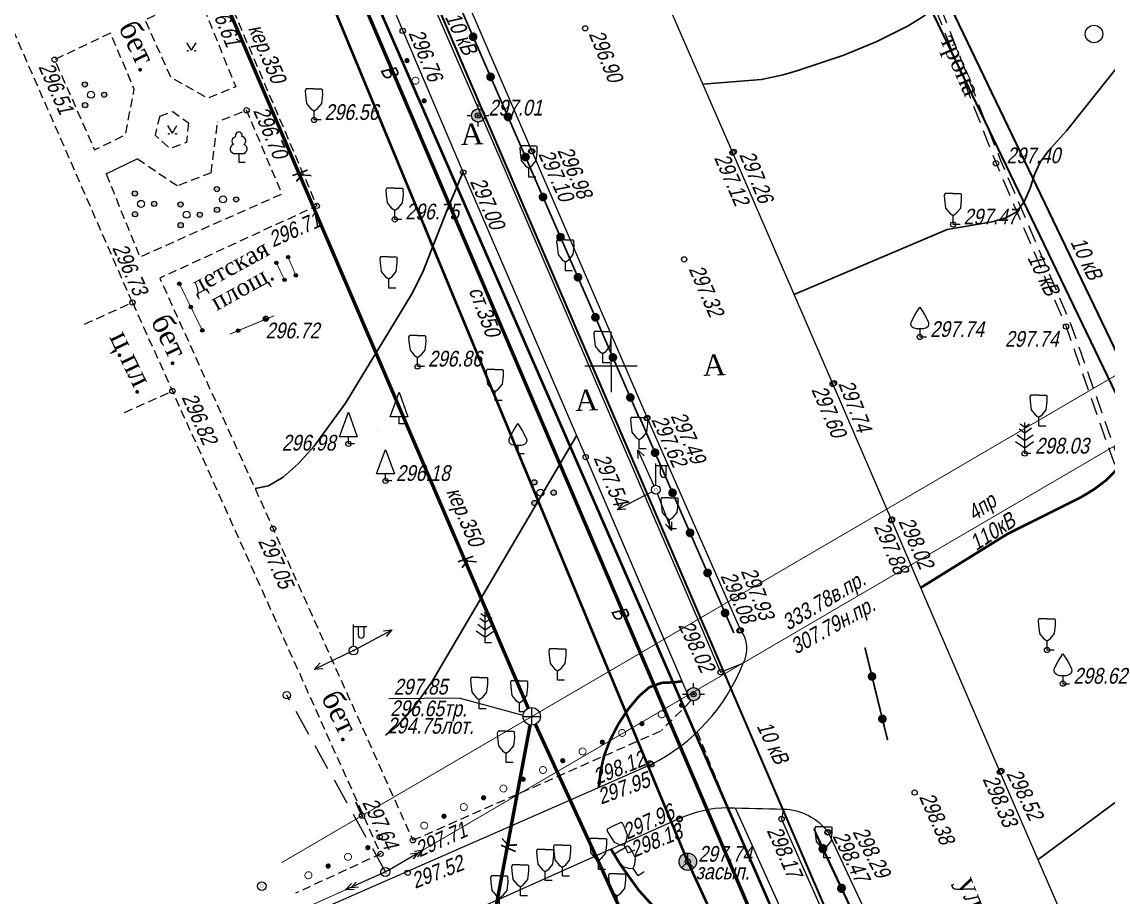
# Model space of a CAD drawing. Header units: metres. Extents: x 5191936 to 10384803, y 4968698 to 9938221.
# Drawn here: x 5192416.3 to 5192478.4, y 4968769.6 to 4968819.7 of the extents above; entities that cross this region are included whole.
import ezdxf

# ---------------------------------------------------------------- set-up
doc = ezdxf.new("R2010")
doc.units = ezdxf.units.M
doc.set_wipeout_variables(frame=1)
for name, pattern in [('COMMUN', [6, 5, -1]), ('DASHED', [0.75, 0.5, -0.25]), ('DASHEDX2', [1.5, 1, -0.5])]:
    doc.linetypes.add(name, pattern=pattern)
doc.layers.get('0').update_dxf_attribs({"lineweight": 18})
for name, color, linetype, lineweight in [('31252100', 7, 'Continuous', 18), ('51361800', 7, 'Continuous', 18), ('51472300', 7, 'Continuous', 18), ('51478610', 7, 'Continuous', 18), ('71133100', 7, 'Continuous', 18), ('71133200', 7, 'Continuous', 18), ('71133300', 7, 'Continuous', 18), ('71133600', 7, 'Continuous', 18), ('71133800', 7, 'Continuous', 18), ('71211000', 7, 'Continuous', 18), ('82211000', 7, 'Continuous', 18), ('Commun', 7, 'Continuous', 18), ('GEO_POINTS', 7, 'Continuous', 18), ('Grid', 7, 'Continuous', 18), ('Sit', 7, 'Continuous', 18), ('Text', 7, 'Continuous', 18), ('Text_com', 7, 'Continuous', 18), ('Us_znak', 7, 'Continuous', 18), ('Us_znak_fon', 7, 'Continuous', 18), ('Рамка и сетка', 7, 'Continuous', 18)]:
    doc.layers.add(name, color=color, linetype=linetype, lineweight=lineweight)
for name, color, linetype in [('71224000', 7, 'Continuous'), ('R_Поверхность1_CNT-MAJ', 7, 'Continuous'), ('R_Поверхность1_CNT-MIN', 7, 'Continuous')]:
    doc.layers.add(name, color=color, linetype=linetype)
doc.styles.add('eskd', font='ESKD1.shx', dxfattribs={"width": 1.2, "oblique": 15})
doc.styles.get("Standard").update_dxf_attribs({"font": 'arial.ttf', "width": 0.8, "oblique": 13, "height": 0.9})
doc.styles.add('style1', font='times.ttf', dxfattribs={"height": 1})
doc.linetypes.add('KABELww_500', pattern='A,0.0001,-0.4,[131,ltypeshp.shx,S=0.4,R=90,X=0.4,Y=-0.4],0.2,[131,ltypeshp.shx,S=0.2,R=90,X=0.4,Y=-0.2],3.6,[131,ltypeshp.shx,S=0.2,R=-90,X=-0.4,Y=0.2],0.2,[131,ltypeshp.shx,S=0.4,R=-90,X=-0.4,Y=0.4],-0.8,4,-0.4', length=9.6001)
doc.linetypes.add('ПОДЗ_ЛИНИИ_СВЯЗИ', pattern='A,4.8,-0.2,[133,ltypeshp.shx,S=0.2,R=0,X=-0.2,Y=0],-0.2,4.8,-2', length=12)

# ---------------------------------------------------------------- blocks, each defined once
blk = doc.blocks.new('GRID')
at = {"layer": 'Grid', "color": 104}
blk.add_line((-1.5, 0), (1.5, 0), dxfattribs=at)
for points in [[(0, 0), (0, 1.5)], [(0, 0), (0, -1.5)]]:
    blk.add_lwpolyline(points, dxfattribs=at)
blk = doc.blocks.new('71133100')
for p, q in [((-0.39, 0.96), (0.43, 0.96)), ((0, 0.96), (0, 0)), ((0, 0), (0.75, 0))]:
    blk.add_line(p, q)
for centre, radius, start, end in [((-0.26, 2.38), 0.52, 101.09, 227.21), ((0.01, 3.04), 0.39, 339.52, 198.62), ((0.33, 2.4), 0.5, 301.87, 85.62), ((-0.44, 1.5), 0.538, 107.1058, 275.2306), ((0.46, 1.48), 0.52, 267.04, 76.7)]:
    blk.add_arc(centre, radius, start, end)
at = {"style": 'eskd', "oblique": 15}
blk.add_attdef('Z', (1.7, -0.17), '', height=2, dxfattribs=at)
blk = doc.blocks.new('71211000')
at = {"linetype": 'Continuous'}
h = blk.add_hatch(color=256, dxfattribs=at)
h.paths.add_polyline_path([(-0.39, -1.19, 1), (-0.99, -1.19, 1)])
h.paths.add_polyline_path([(-0.41, 1.18, 1), (-1.01, 1.18, 1)])
h.paths.add_polyline_path([(1.2, 0, 1), (1.8, 0, 1)])
for centre, radius in [((-0.71, 1.18), 0.3), ((0, 0), 0.4), ((1.5, 0), 0.3), ((-0.69, -1.19), 0.3)]:
    blk.add_circle(centre, radius)
blk = doc.blocks.new('GAZON')
at = {"layer": 'Us_znak', "linetype": 'COMMUN', "lineweight": -2}
for points in [[(-0.233, -0.041, 1), (-0.183, -0.041, 1)], [(0.183, -0.041, 1), (0.233, -0.041, 1)]]:
    blk.add_hatch(color=0, dxfattribs=at).paths.add_polyline_path(points)
at = {"layer": 'Us_znak', "color": 0, "linetype": 'COMMUN', "lineweight": -2}
for points in [[(0, 0), (-0.26, 0.427)], [(0, 0), (0.26, 0.427)]]:
    blk.add_lwpolyline(points, dxfattribs=at)
for centre in [(-0.208, -0.041), (0.208, -0.041)]:
    blk.add_circle(centre, 0.025, dxfattribs=at)
blk = doc.blocks.new('71133200')
for p, q in [((-0.924145, 3.560442), (-1.024145, 3.360442)), ((-1.024145, 3.360442), (-0.977382, 2.864397)), ((-0.977382, 2.864397), (-0.861899, 1.88241)), ((-0.024145, 3.560442), (-0.924145, 3.560442)), ((-0.024145, 3.560442), (0.875855, 3.560442)), ((0.861899, 1.88241), (0.975974, 2.864397)), ((0.875855, 3.560442), (0.958164, 3.395824)), ((0.975974, 2.864397), (0.958164, 3.395824)), ((-0.861899, 1.88241), (-0.374616, 1.28565)), ((-0.374616, 1.28565), (0, 1.039723)), ((0, 1.039723), (0.401375, 1.321765)), ((0.401375, 1.321765), (0.861899, 1.88241)), ((0, 0), (0, 1.039723)), ((0.8, 0), (0, 0))]:
    blk.add_line(p, q)
at = {"style": 'eskd', "oblique": 14.99997778}
blk.add_attdef('Z', (1.873004, -0.239356), '', height=2, dxfattribs=at)
blk = doc.blocks.new('71133800')
blk.add_lwpolyline([(0.71, 0), (0, 0), (0, 0.8), (-1.03, 0.8), (0, 3.61), (1.01, 0.8), (-0.03, 0.8)])
at = {"style": 'eskd', "oblique": 15}
blk.add_attdef('Z', (1.57, -0.8), '', height=2, dxfattribs=at)
blk = doc.blocks.new('71133300')
for p, q in [((0, 0.91), (0, 0)), ((0, 0), (0.76, 0))]:
    blk.add_line(p, q)
blk.add_lwpolyline([(0, 0.91), (-0.38, 0.91), (-0.76, 1.03), (-0.95, 1.21), (-1.01, 1.47), (-0.99, 1.69), (-0.54, 2.57), (0, 3.42), (0.54, 2.57), (0.99, 1.69), (1.01, 1.47), (0.95, 1.21), (0.76, 1.03), (0.39, 0.91)], close=True)
at = {"style": 'eskd', "oblique": 15}
blk.add_attdef('Z', (1.77, -0.69), '', height=2, dxfattribs=at)
blk = doc.blocks.new('71133600')
for p, q in [((-0.52, 3.39), (0, 3.02)), ((0, 3.02), (0.55, 3.39)), ((-0.86, 2.16), (0, 1.51)), ((0, 1.51), (0.96, 2.16))]:
    blk.add_line(p, q)
for points in [[(-0.64, 2.84), (0, 2.37), (0, 2.37), (0.78, 2.93)], [(0.71, 0), (0, 0), (0, 3.55)], [(-1.05, 1.38), (0, 0.67), (1, 1.38)]]:
    blk.add_lwpolyline(points)
at = {"style": 'eskd', "oblique": 15}
blk.add_attdef('Z', (2.03, -0.19), '', height=2, dxfattribs=at)
blk = doc.blocks.new('51472300')
for p, q in [((0, 0.5), (0, 3)), ((0, 2.75), (1.5, 2.75)), ((0.54, 1.74), (0.54, 2.75)), ((1.2, 1.74), (1.2, 2.75))]:
    blk.add_line(p, q)
at = {"color": 7}
for radius in [0.5, 0.05]:
    blk.add_circle((0, 0), radius, dxfattribs=at)
blk.add_arc((0.87, 1.75), 0.331, 182.1567, 357.8433)
at = {"oblique": 15}
blk.add_attdef('Z', (1.02, -1.37), '', height=2, dxfattribs=at)
blk = doc.blocks.new('NAPR')
at = {"layer": 'Us_znak', "color": 0, "linetype": 'Continuous', "lineweight": -2}
for p in [(-0.191, 2.038), (0.189, 2.037)]:
    blk.add_line(p, (0, 2.5), dxfattribs=at)
blk.add_lwpolyline([(0, 0), (0, 2.5)], dxfattribs=at)
blk = doc.blocks.new('51478610')
at = {"style": 'eskd', "oblique": 15}
blk.add_attdef('Z', (1.11, -0.78), '', height=2, dxfattribs=at)
at = {"color": 7}
blk.add_wipeout([(0.5, 0.05), (0.48, 0.15), (0.44, 0.24), (0.39, 0.32), (0.32, 0.39), (0.24, 0.44), (0.15, 0.48), (0.05, 0.5), (-0.05, 0.5), (-0.15, 0.48), (-0.24, 0.44), (-0.32, 0.39), (-0.39, 0.32), (-0.44, 0.24), (-0.48, 0.15), (-0.5, 0.05), (-0.5, -0.05), (-0.48, -0.15), (-0.44, -0.24), (-0.39, -0.32), (-0.32, -0.39), (-0.24, -0.44), (-0.15, -0.48), (-0.05, -0.5), (0.05, -0.5), (0.15, -0.48), (0.24, -0.44), (0.32, -0.39), (0.39, -0.32), (0.44, -0.24), (0.48, -0.15), (0.5, -0.05)], dxfattribs=at)
at = {"color": 7, "const_width": 0.375}
blk.add_lwpolyline([(0.01, 0.01, 1), (-0.01, -0.01, 1), (0.01, 0.01)], format="xyb", close=True, dxfattribs=at)
blk.add_circle((0, 0), 0.5)
blk = doc.blocks.new('51361800a')
at = {"style": 'eskd', "oblique": 15}
for tag, p in [('Z', (1.72, 1.4)), ('Z1', (1.72, -1)), ('Z2', (1.72, -3.4))]:
    blk.add_attdef(tag, p, '', height=2, dxfattribs=at)
at = {"color": 7}
blk.add_wipeout([(-0.1, 1), (-0.29, 0.96), (-0.47, 0.89), (-0.64, 0.78), (-0.78, 0.64), (-0.89, 0.47), (-0.96, 0.29), (-1, 0.1), (-1, -0.1), (-0.96, -0.29), (-0.89, -0.47), (-0.78, -0.64), (-0.64, -0.78), (-0.47, -0.89), (-0.29, -0.96), (-0.1, -1), (0.1, -1), (0.29, -0.96), (0.47, -0.89), (0.64, -0.78), (0.78, -0.64), (0.89, -0.47), (0.96, -0.29), (1, -0.1), (1, 0.1), (0.96, 0.29), (0.89, 0.47), (0.78, 0.64), (0.64, 0.78), (0.47, 0.89), (0.29, 0.96), (0.1, 1)], dxfattribs=at)
for p, q in [((-1, 0), (1, 0)), ((0, -1), (0, 1))]:
    blk.add_line(p, q)
blk.add_circle((0, 0), 1)
blk = doc.blocks.new('POINT')
at = {"layer": 'Us_znak', "linetype": 'Continuous', "lineweight": -2}
h = blk.add_hatch(color=0, dxfattribs=at)
edge = h.paths.add_edge_path()
edge.add_arc((0, 0), 0.05, 0, 360)
at = {"layer": 'Us_znak_fon', "linetype": 'Continuous', "true_color": 0xffffff}
blk.add_hatch(color=7, dxfattribs=at).paths.add_polyline_path([(-0.422, 0.05, -0.346708), (-0.05, 0.422), (-0.05, 0.625), (0.05, 0.625), (0.05, 0.422, -0.346708), (0.422, 0.05), (0.625, 0.05), (0.625, -0.05), (0.422, -0.05, -0.346708), (0.05, -0.422), (0.05, -0.625), (-0.05, -0.625), (-0.05, -0.422, -0.346708), (-0.422, -0.05), (-0.625, -0.05), (-0.625, 0.05)])
at = {"layer": 'Us_znak', "color": 0, "linetype": 'Continuous', "lineweight": -2}
for p, q in [((0, 0.375), (0, 0.625)), ((-0.625, 0), (-0.375, 0)), ((0.375, 0), (0.625, 0)), ((0, -0.625), (0, -0.375))]:
    blk.add_line(p, q, dxfattribs=at)
for radius in [0.375, 0.05]:
    blk.add_circle((0, 0), radius, dxfattribs=at)
blk = doc.blocks.new('KOLTEL')
at = {"layer": 'Us_znak_fon', "linetype": 'DASHEDX2', "ltscale": 10, "true_color": 0xffffff}
blk.add_hatch(color=7, dxfattribs=at).paths.add_polyline_path([(-0.524, 0, 1), (0.524, 0, 1)])
at = {"layer": 'Us_znak', "color": 0, "linetype": 'Continuous', "lineweight": -2}
for q in [(-0.354, -0.354), (0, 0.5), (0.354, -0.354)]:
    blk.add_line((0, 0), q, dxfattribs=at)
blk.add_circle((0, 0), 0.5, dxfattribs=at)
blk = doc.blocks.new('A$C3FE2779C')
at = {"layer": 'Sit', "elevation": 300.07}
for points in [[(1.853, 1.08), (1.442, 1.01)], [(1.853, 1.08), (1.591, 0.756)]]:
    blk.add_lwpolyline(points, dxfattribs=at)
at = {"layer": 'Sit', "linetype": 'Continuous', "rotation": 300.2358671133026}
blk.add_blockref('NAPR', (0, 0), dxfattribs=at)
blk = doc.blocks.new('31252100a')
blk.add_circle((0, 0), 1)
blk = doc.blocks.new('*U382')
at = {"layer": '82211000', "linetype": 'Continuous', "ltscale": 0.5}
for points in [[(5192464.988, 4968782.006, 1), (5192464.869, 4968782.492, 1)], [(5192465.583, 4968779.578, 1), (5192465.464, 4968780.064, 1)]]:
    blk.add_hatch(color=256, dxfattribs=at).paths.add_polyline_path(points, flags=0)
at = {"layer": '82211000', "ltscale": 0.5}
blk.add_lwpolyline([(5192464.869, 4968782.492, 0.1, 0.1, 0), (5192464.523, 4968783.902, 0.1, 0.1, 0)], format="xyseb", dxfattribs=at)
at = {"layer": '82211000', "linetype": 'Continuous', "ltscale": 0.5}
blk.add_lwpolyline([(5192465.464, 4968780.064, 0.1, 0.1, 0), (5192464.988, 4968782.006, 0.1, 0.1, 0)], format="xyseb", dxfattribs=at)
at = {"layer": '82211000', "linetype": 'Continuous', "ltscale": 0.5, "flags": 128}
blk.add_lwpolyline([(5192465.822, 4968778.607, 0.1, 0.1, 0), (5192465.583, 4968779.578, 0, 0, 0)], format="xyseb", dxfattribs=at)
blk = doc.blocks.new('*U383')
at = {"layer": '82211000', "linetype": 'Continuous', "ltscale": 0.5}
for points in [[(5192462.22, 4968772.159, 1), (5192462.007, 4968772.611, 1)], [(5192463.284, 4968769.897, 1), (5192463.071, 4968770.349, 1)], [(5192464.348, 4968767.635, 1), (5192464.135, 4968768.087, 1)], [(5192465.413, 4968765.373, 1), (5192465.2, 4968765.825, 1)], [(5192466.477, 4968763.11, 1), (5192466.264, 4968763.563, 1)], [(5192467.541, 4968760.848, 1), (5192467.328, 4968761.301, 1)]]:
    blk.add_hatch(color=256, dxfattribs=at).paths.add_polyline_path(points, flags=0)
at = {"layer": '82211000', "ltscale": 0.5}
blk.add_lwpolyline([(5192462.007, 4968772.611, 0.1, 0.1, 0), (5192461.679, 4968773.309, 0.1, 0.1, 0)], format="xyseb", dxfattribs=at)
at = {"layer": '82211000', "linetype": 'Continuous', "ltscale": 0.5}
for points in [[(5192463.071, 4968770.349, 0.1, 0.1, 0), (5192462.22, 4968772.159, 0.1, 0.1, 0)], [(5192464.135, 4968768.087, 0.1, 0.1, 0), (5192463.284, 4968769.897, 0.1, 0.1, 0)], [(5192465.2, 4968765.825, 0.1, 0.1, 0), (5192464.348, 4968767.635, 0.1, 0.1, 0)], [(5192466.264, 4968763.563, 0.1, 0.1, 0), (5192465.413, 4968765.373, 0.1, 0.1, 0)], [(5192467.328, 4968761.301, 0.1, 0.1, 0), (5192466.477, 4968763.11, 0.1, 0.1, 0)]]:
    blk.add_lwpolyline(points, format="xyseb", dxfattribs=at)
at = {"layer": '82211000', "linetype": 'Continuous', "ltscale": 0.5, "flags": 128}
blk.add_lwpolyline([(5192467.967, 4968759.943, 0.1, 0.1, 0), (5192467.541, 4968760.848, 0, 0, 0)], format="xyseb", dxfattribs=at)
blk = doc.blocks.new('*U386')
at = {"layer": '71224000', "linetype": 'Continuous', "ltscale": 0.5}
for points in [[(5192436.221, 4968772.526, 1), (5192435.949, 4968772.399, 1)], [(5192433.954, 4968771.472, 1), (5192433.682, 4968771.346, 1)]]:
    blk.add_hatch(color=256, dxfattribs=at).paths.add_polyline_path(points, flags=0)
at = {"layer": '71224000', "ltscale": 0.5, "flags": 128}
blk.add_lwpolyline([(5192436.131, 4968772.483), (5192436.085, 4968772.462)], dxfattribs=at)
at = {"layer": '71224000', "linetype": 'Continuous', "ltscale": 0.5, "const_width": 0.05}
for points in [[(5192435.133, 4968772.02, 1), (5192434.77, 4968771.852, 1)], [(5192432.866, 4968770.967, 1), (5192432.503, 4968770.798, 1)]]:
    blk.add_lwpolyline(points, format="xyb", close=True, dxfattribs=at)
blk = doc.blocks.new('*U388')
at = {"layer": '82211000', "linetype": 'Continuous', "ltscale": 0.5}
for points in [[(5192462.026, 4968772.645, 1), (5192462.238, 4968772.192, 1)], [(5192463.086, 4968770.38, 1), (5192463.297, 4968769.927, 1)], [(5192464.145, 4968768.116, 1), (5192464.357, 4968767.663, 1)], [(5192465.204, 4968765.851, 1), (5192465.416, 4968765.398, 1)], [(5192466.263, 4968763.586, 1), (5192466.475, 4968763.134, 1)], [(5192467.322, 4968761.322, 1), (5192467.534, 4968760.869, 1)]]:
    blk.add_hatch(color=256, dxfattribs=at).paths.add_polyline_path(points, flags=0)
at = {"layer": '82211000', "linetype": 'Continuous', "ltscale": 0.5, "flags": 128}
blk.add_lwpolyline([(5192461.603, 4968773.551, 0.1, 0.1, 0), (5192462.026, 4968772.645, 0, 0, 0)], format="xyseb", dxfattribs=at)
at = {"layer": '82211000', "linetype": 'Continuous', "ltscale": 0.5}
for points in [[(5192462.238, 4968772.192, 0.1, 0.1, 0), (5192463.086, 4968770.38, 0.1, 0.1, 0)], [(5192463.297, 4968769.927, 0.1, 0.1, 0), (5192464.145, 4968768.116, 0.1, 0.1, 0)], [(5192464.357, 4968767.663, 0.1, 0.1, 0), (5192465.204, 4968765.851, 0.1, 0.1, 0)], [(5192465.416, 4968765.398, 0.1, 0.1, 0), (5192466.263, 4968763.586, 0.1, 0.1, 0)], [(5192466.475, 4968763.134, 0.1, 0.1, 0), (5192467.322, 4968761.322, 0.1, 0.1, 0)]]:
    blk.add_lwpolyline(points, format="xyseb", dxfattribs=at)
at = {"layer": '82211000', "ltscale": 0.5}
blk.add_lwpolyline([(5192467.534, 4968760.869, 0.1, 0.1, 0), (5192467.967, 4968759.943, 0.1, 0.1, 0)], format="xyseb", dxfattribs=at)
blk = doc.blocks.new('*U389')
at = {"layer": '82211000', "linetype": 'Continuous', "ltscale": 0.5}
for points in [[(5192438.212, 4968827.758, 1), (5192438.012, 4968828.216, 1)], [(5192439.211, 4968825.466, 1), (5192439.011, 4968825.924, 1)], [(5192440.211, 4968823.175, 1), (5192440.011, 4968823.633, 1)], [(5192441.21, 4968820.883, 1), (5192441.01, 4968821.341, 1)], [(5192442.21, 4968818.592, 1), (5192442.01, 4968819.05, 1)], [(5192443.209, 4968816.3, 1), (5192443.009, 4968816.758, 1)], [(5192444.209, 4968814.009, 1), (5192444.009, 4968814.467, 1)], [(5192445.208, 4968811.717, 1), (5192445.008, 4968812.175, 1)], [(5192446.207, 4968809.425, 1), (5192446.008, 4968809.884, 1)], [(5192447.207, 4968807.134, 1), (5192447.007, 4968807.592, 1)], [(5192448.206, 4968804.842, 1), (5192448.006, 4968805.301, 1)], [(5192449.206, 4968802.551, 1), (5192449.006, 4968803.009, 1)], [(5192450.205, 4968800.259, 1), (5192450.005, 4968800.718, 1)], [(5192451.205, 4968797.968, 1), (5192451.005, 4968798.426, 1)]]:
    blk.add_hatch(color=256, dxfattribs=at).paths.add_polyline_path(points, flags=0)
at = {"layer": '82211000', "ltscale": 0.5}
blk.add_lwpolyline([(5192438.012, 4968828.216, 0.1, 0.1, 0), (5192437.386, 4968829.652, 0.1, 0.1, 0)], format="xyseb", dxfattribs=at)
at = {"layer": '82211000', "linetype": 'Continuous', "ltscale": 0.5}
for points in [[(5192439.011, 4968825.924, 0.1, 0.1, 0), (5192438.212, 4968827.758, 0.1, 0.1, 0)], [(5192440.011, 4968823.633, 0.1, 0.1, 0), (5192439.211, 4968825.466, 0.1, 0.1, 0)], [(5192441.01, 4968821.341, 0.1, 0.1, 0), (5192440.211, 4968823.175, 0.1, 0.1, 0)], [(5192442.01, 4968819.05, 0.1, 0.1, 0), (5192441.21, 4968820.883, 0.1, 0.1, 0)], [(5192443.009, 4968816.758, 0.1, 0.1, 0), (5192442.21, 4968818.592, 0.1, 0.1, 0)], [(5192444.009, 4968814.467, 0.1, 0.1, 0), (5192443.209, 4968816.3, 0.1, 0.1, 0)], [(5192445.008, 4968812.175, 0.1, 0.1, 0), (5192444.209, 4968814.009, 0.1, 0.1, 0)], [(5192446.008, 4968809.884, 0.1, 0.1, 0), (5192445.208, 4968811.717, 0.1, 0.1, 0)], [(5192447.007, 4968807.592, 0.1, 0.1, 0), (5192446.207, 4968809.425, 0.1, 0.1, 0)], [(5192448.006, 4968805.301, 0.1, 0.1, 0), (5192447.207, 4968807.134, 0.1, 0.1, 0)], [(5192449.006, 4968803.009, 0.1, 0.1, 0), (5192448.206, 4968804.842, 0.1, 0.1, 0)], [(5192450.005, 4968800.718, 0.1, 0.1, 0), (5192449.206, 4968802.551, 0.1, 0.1, 0)], [(5192451.005, 4968798.426, 0.1, 0.1, 0), (5192450.205, 4968800.259, 0.1, 0.1, 0)]]:
    blk.add_lwpolyline(points, format="xyseb", dxfattribs=at)
at = {"layer": '82211000', "linetype": 'Continuous', "ltscale": 0.5, "flags": 128}
blk.add_lwpolyline([(5192451.604, 4968797.051, 0.1, 0.1, 0), (5192451.205, 4968797.968, 0, 0, 0)], format="xyseb", dxfattribs=at)
blk = doc.blocks.new('*U390')
at = {"layer": '82211000', "linetype": 'Continuous', "ltscale": 0.5}
for points in [[(5192452.618, 4968794.812, 1), (5192452.418, 4968795.27, 1)], [(5192453.619, 4968792.521, 1), (5192453.419, 4968792.979, 1)], [(5192454.621, 4968790.23, 1), (5192454.42, 4968790.689, 1)], [(5192455.622, 4968787.94, 1), (5192455.422, 4968788.398, 1)], [(5192456.623, 4968785.649, 1), (5192456.423, 4968786.107, 1)]]:
    blk.add_hatch(color=256, dxfattribs=at).paths.add_polyline_path(points, flags=0)
at = {"layer": '82211000', "ltscale": 0.5}
blk.add_lwpolyline([(5192452.418, 4968795.27, 0.1, 0.1, 0), (5192451.625, 4968797.084, 0.1, 0.1, 0)], format="xyseb", dxfattribs=at)
at = {"layer": '82211000', "linetype": 'Continuous', "ltscale": 0.5}
for points in [[(5192453.419, 4968792.979, 0.1, 0.1, 0), (5192452.618, 4968794.812, 0.1, 0.1, 0)], [(5192454.42, 4968790.689, 0.1, 0.1, 0), (5192453.619, 4968792.521, 0.1, 0.1, 0)], [(5192455.422, 4968788.398, 0.1, 0.1, 0), (5192454.621, 4968790.23, 0.1, 0.1, 0)], [(5192456.423, 4968786.107, 0.1, 0.1, 0), (5192455.622, 4968787.94, 0.1, 0.1, 0)]]:
    blk.add_lwpolyline(points, format="xyseb", dxfattribs=at)
at = {"layer": '82211000', "linetype": 'Continuous', "ltscale": 0.5, "flags": 128}
blk.add_lwpolyline([(5192457.024, 4968784.733, 0.1, 0.1, 0), (5192456.623, 4968785.649, 0, 0, 0)], format="xyseb", dxfattribs=at)
blk = doc.blocks.new('*U391')
at = {"layer": '71224000', "linetype": 'Continuous', "ltscale": 0.5}
for points in [[(5192454.167, 4968780.672, 1), (5192453.895, 4968780.545, 1)], [(5192451.902, 4968779.613, 1), (5192451.631, 4968779.486, 1)], [(5192449.638, 4968778.554, 1), (5192449.366, 4968778.427, 1)], [(5192447.373, 4968777.495, 1), (5192447.102, 4968777.368, 1)], [(5192445.109, 4968776.435, 1), (5192444.837, 4968776.308, 1)], [(5192442.844, 4968775.376, 1), (5192442.573, 4968775.249, 1)], [(5192440.58, 4968774.317, 1), (5192440.308, 4968774.19, 1)]]:
    blk.add_hatch(color=256, dxfattribs=at).paths.add_polyline_path(points, flags=0)
at = {"layer": '71224000', "ltscale": 0.5, "flags": 128}
blk.add_lwpolyline([(5192454.076, 4968780.63), (5192454.031, 4968780.609)], dxfattribs=at)
at = {"layer": '71224000', "linetype": 'Continuous', "ltscale": 0.5, "const_width": 0.05}
for points in [[(5192453.08, 4968780.164, 1), (5192452.718, 4968779.995, 1)], [(5192450.815, 4968779.105, 1), (5192450.453, 4968778.935, 1)], [(5192448.551, 4968778.045, 1), (5192448.189, 4968777.876, 1)], [(5192446.286, 4968776.986, 1), (5192445.924, 4968776.817, 1)], [(5192444.022, 4968775.927, 1), (5192443.66, 4968775.757, 1)], [(5192441.757, 4968774.868, 1), (5192441.395, 4968774.698, 1)], [(5192439.493, 4968773.808, 1), (5192439.131, 4968773.639, 1)]]:
    blk.add_lwpolyline(points, format="xyb", close=True, dxfattribs=at)
blk = doc.blocks.new('*U392')
at = {"layer": '71224000', "linetype": 'Continuous', "ltscale": 0.5}
for points in [[(5192438.267, 4968817.596, 1), (5192438.385, 4968817.32, 1)], [(5192439.246, 4968815.295, 1), (5192439.363, 4968815.019, 1)]]:
    blk.add_hatch(color=256, dxfattribs=at).paths.add_polyline_path(points, flags=0)
at = {"layer": '71224000', "ltscale": 0.5, "flags": 128}
blk.add_lwpolyline([(5192438.306, 4968817.504), (5192438.326, 4968817.458)], dxfattribs=at)
at = {"layer": '71224000', "linetype": 'Continuous', "ltscale": 0.5, "const_width": 0.05}
blk.add_lwpolyline([(5192438.737, 4968816.492, 1), (5192438.893, 4968816.123, 1)], format="xyb", close=True, dxfattribs=at)

msp = doc.modelspace()

# ---------------------------------------------------------------- hatches: boundary and pattern name
at = {"layer": 'Sit'}
h = msp.add_hatch(color=256, dxfattribs=at)
h.dxf.hatch_style = 1
edge = h.paths.add_edge_path()
edge.add_arc((5192431.523, 4968806.225), 0.0994, 0, 360)
h = msp.add_hatch(color=256, dxfattribs=at)
h.dxf.hatch_style = 1
edge = h.paths.add_edge_path()
edge.add_arc((5192430.855, 4968805.898), 0.0994, 0, 360)
h = msp.add_hatch(color=256, dxfattribs=at)
h.dxf.hatch_style = 1
edge = h.paths.add_edge_path()
edge.add_arc((5192425.305, 4968804.705), 0.0994, 0, 360)
h = msp.add_hatch(color=256, dxfattribs=at)
h.dxf.hatch_style = 1
edge = h.paths.add_edge_path()
edge.add_arc((5192431.317, 4968804.92), 0.0994, 0, 360)
h = msp.add_hatch(color=256, dxfattribs=at)
h.dxf.hatch_style = 1
edge = h.paths.add_edge_path()
edge.add_arc((5192431.967, 4968805.182), 0.0994, 0, 360)
h = msp.add_hatch(color=256, dxfattribs=at)
h.dxf.hatch_style = 1
edge = h.paths.add_edge_path()
edge.add_arc((5192425.96, 4968803.37), 0.0994, 0, 360)
h = msp.add_hatch(color=256, dxfattribs=at)
h.dxf.hatch_style = 1
edge = h.paths.add_edge_path()
edge.add_arc((5192430.257, 4968802.678), 0.0994, 0, 360)
h = msp.add_hatch(color=256, dxfattribs=at)
h.dxf.hatch_style = 1
edge = h.paths.add_edge_path()
edge.add_arc((5192426.614, 4968802.036), 0.0994, 0, 360)
h = msp.add_hatch(color=256, dxfattribs=at)
h.dxf.hatch_style = 1
edge = h.paths.add_edge_path()
edge.add_arc((5192428.665, 4968802.015), 0.0994, 0, 360)

# ---------------------------------------------------------------- linework, layer by layer
at = {"color": 192, "linetype": 'ПОДЗ_ЛИНИИ_СВЯЗИ', "lineweight": 60, "ltscale": 0.4, "const_width": 0.15, "elevation": 295.619, "flags": 128}
msp.add_lwpolyline([(5192419.742, 4968859.39), (5192467.862, 4968749.101)], dxfattribs=at)
at = {"color": 192, "linetype": 'ПОДЗ_ЛИНИИ_СВЯЗИ', "lineweight": 60, "ltscale": 0.4, "const_width": 0.15, "flags": 128}
msp.add_lwpolyline([(5192454.39, 4968771.655), (5192464.167, 4968750.423)], dxfattribs=at)
at = {"layer": 'Commun', "color": 1, "linetype": 'KABELww_500', "lineweight": 30, "elevation": 289.986, "flags": 128}
for points in [[(5192382.466, 4969011.289), (5192415.089, 4968933.441), (5192434.818, 4968889.937), (5192496.307, 4968762.206)], [(5192470.823, 4968955.324), (5192470.043, 4968959.241), (5192459.28, 4968956.949), (5192460.771, 4968950.247), (5192451.844, 4968948.527), (5192433.445, 4968895.36), (5192497.244, 4968762.638)], [(5192425.079, 4968855.453), (5192470.325, 4968750.235)]]:
    msp.add_lwpolyline(points, dxfattribs=at)
at = {"layer": 'Commun', "color": 106, "linetype": 'COMMUN', "ltscale": 0.7, "const_width": 0.2, "elevation": 295.736, "flags": 128}
msp.add_lwpolyline([(5192423.269, 4968850.237), (5192466.623, 4968748.53)], dxfattribs=at)
at = {"layer": 'Commun', "color": 32, "linetype": 'COMMUN', "const_width": 0.2, "elevation": 297.85, "flags": 128}
for points in [[(5192445.463, 4968779.967), (5192425.998, 4968825.342)], [(5192445.463, 4968779.967), (5192442.694, 4968765.209)], [(5192445.463, 4968779.967), (5192459.153, 4968750.153)]]:
    msp.add_lwpolyline(points, dxfattribs=at)
at = {"layer": 'GEO_POINTS', "color": 1}
for points, elevation in [([(5192438.083, 4968819.161), (5192438.083, 4968819.161)], 296.764), ([(5192448.521, 4968819.302), (5192448.521, 4968819.302)], 296.897), ([(5192418.162, 4968817.511), (5192418.162, 4968817.511)], 296.513), ([(5192429.151, 4968814.618), (5192429.151, 4968814.618)], 296.697), ([(5192442.391, 4968814.319), (5192442.391, 4968814.319)], 297.012), ([(5192433.014, 4968814.065), (5192433.014, 4968814.065)], 296.557), ([(5192445.431, 4968812.276), (5192445.431, 4968812.276)], 297.101), ([(5192445.488, 4968812.269), (5192445.488, 4968812.269)], 296.976), ([(5192456.948, 4968812.198), (5192456.948, 4968812.198)], 297.121), ([(5192457.019, 4968812.246), (5192457.019, 4968812.246)], 297.263), ([(5192441.545, 4968811.065), (5192441.545, 4968811.065)], 297.001), ([(5192472.024, 4968811.589), (5192472.024, 4968811.589)], 297.397), ([(5192433.163, 4968809.153), (5192433.163, 4968809.153)], 296.705), ([(5192437.632, 4968808.379), (5192437.632, 4968808.379)], 296.75), ([(5192469.57, 4968808.089), (5192469.57, 4968808.089)], 297.474), ([(5192454.187, 4968806.092), (5192454.187, 4968806.092)], 297.324), ([(5192422.618, 4968803.629), (5192422.618, 4968803.629)], 296.733), ([(5192430.246, 4968802.703), (5192430.246, 4968802.703)], 296.719), ([(5192476.027, 4968802.257), (5192476.027, 4968802.257)], 297.743), ([(5192467.663, 4968801.659), (5192467.663, 4968801.659)], 297.736), ([(5192438.929, 4968799.967), (5192438.929, 4968799.967)], 296.861), ([(5192462.682, 4968798.966), (5192462.682, 4968798.966)], 297.599), ([(5192462.755, 4968799.018), (5192462.755, 4968799.018)], 297.739), ([(5192424.905, 4968798.571), (5192424.905, 4968798.571)], 296.822), ([(5192452.049, 4968797.014), (5192452.049, 4968797.014)], 297.621), ([(5192452.077, 4968797.023), (5192452.077, 4968797.023)], 297.485), ([(5192436.568, 4968796.266), (5192436.568, 4968796.266)], 296.89), ([(5192434.975, 4968795.549), (5192434.975, 4968795.549)], 296.983), ([(5192473.664, 4968794.992), (5192473.664, 4968794.992)], 298.027), ([(5192448.548, 4968794.79), (5192448.548, 4968794.79)], 297.54), ([(5192437.099, 4968793.428), (5192437.099, 4968793.428)], 296.181), ([(5192466.036, 4968791.178), (5192466.036, 4968791.178)], 297.879), ([(5192466.073, 4968791.222), (5192466.073, 4968791.222)], 298.019), ([(5192430.667, 4968790.698), (5192430.667, 4968790.698)], 297.049), ([(5192461.588, 4968788.919), (5192461.588, 4968788.919)], 297.954), ([(5192457.354, 4968784.872), (5192457.354, 4968784.872)], 298.082), ([(5192457.425, 4968784.885), (5192457.425, 4968784.885)], 297.928), ([(5192474.942, 4968783.76), (5192474.942, 4968783.76)], 298.552), ([(5192456.257, 4968782.489), (5192456.257, 4968782.489)], 298.018), ([(5192475.854, 4968781.836), (5192475.854, 4968781.836)], 298.616), ([(5192454.713, 4968781.233), (5192454.713, 4968781.233)], 298.028), ([(5192445.463, 4968779.967), (5192445.463, 4968779.967)], 297.85), ([(5192452.224, 4968777.277), (5192452.224, 4968777.277)], 298.12), ([(5192452.303, 4968777.216), (5192452.303, 4968777.216)], 297.946), ([(5192472.325, 4968776.846), (5192472.325, 4968776.846)], 298.516), ([(5192472.247, 4968776.792), (5192472.247, 4968776.792)], 298.33), ([(5192467.369, 4968775.612), (5192467.369, 4968775.612)], 298.377), ([(5192435.751, 4968774.287), (5192435.751, 4968774.287)], 312.927), ([(5192453.917, 4968774.078), (5192453.917, 4968774.078)], 298.128), ([(5192453.922, 4968774.121), (5192453.922, 4968774.121)], 297.96), ([(5192459.757, 4968774.095), (5192459.757, 4968774.095)], 298.174), ([(5192462.379, 4968773.332), (5192462.379, 4968773.332)], 298.47), ([(5192462.426, 4968773.35), (5192462.426, 4968773.35)], 298.291), ([(5192436.767, 4968773.074), (5192436.767, 4968773.074)], 308.889), ([(5192438.663, 4968772.88), (5192438.663, 4968772.88)], 297.712), ([(5192436.814, 4968772.105), (5192436.814, 4968772.105)], 297.645), ([(5192454.39, 4968771.655), (5192454.39, 4968771.655)], 297.742), ([(5192438.369, 4968771.025), (5192438.369, 4968771.025)], 297.523)]:
    msp.add_lwpolyline(points, dxfattribs=dict(at, elevation=elevation))
for centre in [(5192438.083, 4968819.161, 296.764), (5192448.521, 4968819.302, 296.897), (5192418.162, 4968817.511, 296.513), (5192429.151, 4968814.618, 296.697), (5192433.014, 4968814.065, 296.557), (5192442.391, 4968814.319, 297.012), (5192445.431, 4968812.276, 297.101), (5192445.488, 4968812.269, 296.976), (5192456.948, 4968812.198, 297.121), (5192457.019, 4968812.246, 297.263), (5192472.024, 4968811.589, 297.397), (5192441.545, 4968811.065, 297.001), (5192433.163, 4968809.153, 296.705), (5192437.632, 4968808.379, 296.75), (5192469.57, 4968808.089, 297.474), (5192454.187, 4968806.092, 297.324), (5192422.618, 4968803.629, 296.733), (5192430.246, 4968802.703, 296.719), (5192476.027, 4968802.257, 297.743), (5192467.663, 4968801.659, 297.736), (5192438.929, 4968799.967, 296.861), (5192424.905, 4968798.571, 296.822), (5192462.682, 4968798.966, 297.599), (5192462.755, 4968799.018, 297.739), (5192452.049, 4968797.014, 297.621), (5192452.077, 4968797.023, 297.485), (5192434.975, 4968795.549, 296.983), (5192448.548, 4968794.79, 297.54), (5192473.664, 4968794.992, 298.027), (5192437.099, 4968793.428, 296.181), (5192466.036, 4968791.178, 297.879), (5192466.073, 4968791.222, 298.019), (5192430.667, 4968790.698, 297.049), (5192457.354, 4968784.872, 298.082), (5192457.425, 4968784.885, 297.928), (5192474.942, 4968783.76, 298.552), (5192456.257, 4968782.489, 298.018), (5192475.854, 4968781.836, 298.616), (5192454.713, 4968781.233, 298.028), (5192445.463, 4968779.967, 297.85), (5192452.224, 4968777.277, 298.12), (5192452.303, 4968777.216, 297.946), (5192472.247, 4968776.792, 298.33), (5192472.325, 4968776.846, 298.516), (5192467.369, 4968775.612, 298.377), (5192435.751, 4968774.287, 312.927), (5192453.917, 4968774.078, 298.128), (5192453.922, 4968774.121, 297.96), (5192459.757, 4968774.095, 298.174), (5192436.767, 4968773.074, 308.889), (5192462.379, 4968773.332, 298.47), (5192462.426, 4968773.35, 298.291), (5192438.663, 4968772.88, 297.712), (5192436.814, 4968772.105, 297.645), (5192454.39, 4968771.655, 297.742), (5192438.369, 4968771.025, 297.523)]:
    msp.add_circle(centre, 0.15, dxfattribs=at)
at = {"layer": 'R_Поверхность1_CNT-MAJ', "color": 32, "const_width": 0.15, "elevation": 298}
for points in [[(5192478.911, 4968794.048), (5192478.324, 4968793.464), (5192477.635, 4968792.948), (5192476.868, 4968792.484), (5192472.679, 4968790.396), (5192467.704, 4968787.315)], [(5192454.063, 4968781.972), (5192453.622, 4968781.915), (5192452.893, 4968781.882), (5192452.197, 4968781.636), (5192451.596, 4968781.119), (5192450.988, 4968780.39), (5192450.42, 4968779.527), (5192449.942, 4968778.607), (5192449.599, 4968777.708), (5192449.395, 4968776.797), (5192449.306, 4968775.903)], [(5192450, 4968772.367), (5192450.538, 4968771.486), (5192451.586, 4968770.019), (5192456.101, 4968765.062), (5192456.942, 4968764.508), (5192457.502, 4968763.954), (5192458.849, 4968759.197)]]:
    msp.add_lwpolyline(points, dxfattribs=at)
at = {"layer": 'R_Поверхность1_CNT-MIN', "color": 32}
for points, elevation in [([(5192504.894, 4968856.119), (5192501.113, 4968846.35), (5192500.577, 4968844.345), (5192499.765, 4968842.536), (5192499.191, 4968841.198), (5192498.167, 4968839.742), (5192496.349, 4968836.875), (5192487.217, 4968827.449), (5192476.046, 4968813.447), (5192475.017, 4968812.293), (5192474.54, 4968811.649), (5192474.224, 4968810.956), (5192473.974, 4968810.17), (5192473.662, 4968809.428), (5192473.212, 4968808.817), (5192472.585, 4968808.463), (5192471.81, 4968808.242), (5192469.235, 4968807.806), (5192460.513, 4968804.107), (5192460.467, 4968804.078)], 297.5), ([(5192489.974, 4968847.463), (5192473.216, 4968826.545), (5192469.751, 4968821.955), (5192468.535, 4968820.475), (5192467.804, 4968819.951), (5192466.992, 4968819.454), (5192465.203, 4968818.548), (5192463.317, 4968817.769), (5192460.632, 4968816.866), (5192459.85, 4968816.642), (5192458.609, 4968816.381), (5192455.245, 4968816.102)], 297), ([(5192502.83, 4968817.099), (5192499.036, 4968812.235), (5192494.889, 4968805.977), (5192489.776, 4968791.745), (5192485.766, 4968781.554), (5192485.229, 4968780.481), (5192484.671, 4968779.525), (5192484.087, 4968778.71), (5192483.366, 4968777.947), (5192482.615, 4968777.352), (5192481.844, 4968776.87), (5192480.281, 4968776.018), (5192479.51, 4968775.536), (5192474.432, 4968771.779), (5192474.432, 4968771.779)], 298.5), ([(5192441.545, 4968811.065), (5192441.545, 4968811.065), (5192441.533, 4968811.092), (5192440.594, 4968808.828), (5192439.215, 4968805.331), (5192438.592, 4968804.084), (5192434.811, 4968797.87), (5192433.007, 4968795.41), (5192432.109, 4968794.409), (5192431.236, 4968793.634), (5192430.405, 4968793.141), (5192429.632, 4968792.986)], 297), ([(5192435.78, 4968774.226), (5192435.404, 4968775.061)], 312.5)]:
    msp.add_lwpolyline(points, dxfattribs=dict(at, elevation=elevation))
at = {"layer": 'Sit'}
for points, elevation in [([(5192441.784, 4968847.178), (5192451.471, 4968824.754), (5192456.948, 4968812.198), (5192462.682, 4968798.966), (5192466.036, 4968791.178), (5192472.247, 4968776.792), (5192482.229, 4968753.754)], 296.015), ([(5192433.646, 4968834.986), (5192440.091, 4968820.039), (5192443.639, 4968811.886), (5192450.575, 4968795.697), (5192456.257, 4968782.489), (5192457.556, 4968783.015)], 296.379), ([(5192433.021, 4968831.155), (5192438.083, 4968819.161), (5192441.545, 4968811.065), (5192448.548, 4968794.79), (5192448.548, 4968794.79)], 296.436), ([(5192421.12, 4968810.981), (5192422.881, 4968811.842)], 296.588), ([(5192452.303, 4968777.216), (5192448.752, 4968775.66)], 297.946), ([(5192448.752, 4968775.66), (5192432.528, 4968768.55)], 297.946), ([(5192457.103, 4968774.733), (5192462.617, 4968762.513), (5192466.301, 4968754.159)], 298.031), ([(5192459.86, 4968774.665), (5192459.757, 4968774.095), (5192464.607, 4968763.142), (5192467.67, 4968756.293)], 298.025), ([(5192438.941, 4968772.149), (5192438.529, 4968772.08)], 300.07), ([(5192438.941, 4968772.149), (5192438.678, 4968771.825)], 300.07)]:
    msp.add_lwpolyline(points, dxfattribs=dict(at, elevation=elevation))
at = {"layer": 'Sit', "linetype": 'DASHEDX2', "elevation": 296.46, "flags": 128}
for points in [[(5192462.08, 4968837.232), (5192466.214, 4968826.389), (5192472.024, 4968811.589), (5192476.027, 4968802.257), (5192480.519, 4968789.474), (5192485.482, 4968774.503), (5192489.044, 4968762.256)], [(5192462.361, 4968837.339), (5192466.494, 4968826.498), (5192472.301, 4968811.703), (5192476.306, 4968802.366), (5192480.803, 4968789.571), (5192485.768, 4968774.592), (5192489.332, 4968762.34)]]:
    msp.add_lwpolyline(points, dxfattribs=at)
at = {"layer": 'Sit'}
for points, elevation in [([(5192452.303, 4968777.216, 0.185644), (5192457.556, 4968783.015, 0.302059), (5192457.425, 4968784.885), (5192452.077, 4968797.023), (5192445.488, 4968812.269), (5192436.055, 4968834.095)], 297.946), ([(5192456.671, 4968774.741, 0.101157), (5192453.922, 4968774.121), (5192441.271, 4968768.464), (5192433.999, 4968765.368)], 298.025), ([(5192456.671, 4968774.741, -0.002326), (5192459.86, 4968774.665, -0.226323), (5192462.426, 4968773.35), (5192468.404, 4968760.568)], 298.025)]:
    msp.add_lwpolyline(points, format="xyb", dxfattribs=dict(at, elevation=elevation))
at = {"layer": 'Sit', "linetype": 'DASHED', "flags": 128}
for points, elevation in [([(5192425.145, 4968827.918), (5192433.163, 4968809.153), (5192424.184, 4968805.023), (5192430.667, 4968790.698), (5192438.663, 4968772.88)], 296.482), ([(5192422.618, 4968803.629), (5192414.218, 4968822.803), (5192412.891, 4968821.227)], 296.733), ([(5192426.435, 4968821.141), (5192428.525, 4968815.95), (5192426.932, 4968815.305), (5192424.819, 4968816.499), (5192423.335, 4968819.801), (5192426.435, 4968821.141)], 296.608), ([(5192421.363, 4968819.023), (5192418.162, 4968817.511), (5192420.457, 4968812.351), (5192422.212, 4968813.21), (5192422.725, 4968815.821), (5192421.363, 4968819.023)], 296.551), ([(5192421.12, 4968810.981), (5192423.039, 4968806.226), (5192431.176, 4968809.844), (5192429.151, 4968814.618), (5192427.483, 4968813.944)], 296.588), ([(5192424.178, 4968814.285), (5192423.917, 4968813.19), (5192423.917, 4968813.19), (5192423.917, 4968813.19)], 296.624), ([(5192424.178, 4968814.285), (5192424.924, 4968814.548), (5192425.827, 4968813.899)], 296.624), ([(5192425.827, 4968813.899), (5192425.706, 4968812.78), (5192424.784, 4968812.422), (5192423.917, 4968813.19)], 296.676), ([(5192427.127, 4968811.045), (5192427.483, 4968813.944)], 296.698), ([(5192425.172, 4968810.293), (5192422.881, 4968811.842)], 296.682), ([(5192427.127, 4968811.045), (5192425.172, 4968810.293)], 296.698), ([(5192419.885, 4968802.394), (5192422.618, 4968803.629)], 296.733), ([(5192422.618, 4968803.629), (5192424.905, 4968798.571), (5192436.814, 4968772.105), (5192431.941, 4968769.853)], 296.733), ([(5192422.172, 4968797.336), (5192424.905, 4968798.571)], 296.733), ([(5192454.551, 4968780.837), (5192452.884, 4968779.158)], 296.436), ([(5192438.663, 4968772.88), (5192452.884, 4968779.158)], 296.482), ([(5192454.928, 4968779.074), (5192456.671, 4968774.741)], 297.964)]:
    msp.add_lwpolyline(points, dxfattribs=dict(at, elevation=elevation))
at = {"layer": 'Sit', "const_width": 0.05}
for points, elevation in [([(5192431.523, 4968806.225), (5192431.967, 4968805.182)], 296.712), ([(5192430.855, 4968805.898), (5192431.317, 4968804.92)], 296.707), ([(5192426.614, 4968802.036), (5192425.305, 4968804.705)], 296.732), ([(5192430.73, 4968802.875), (5192428.185, 4968801.816)], 296.716)]:
    msp.add_lwpolyline(points, dxfattribs=dict(at, elevation=elevation))
at = {"layer": 'Sit'}
for centre, radius in [((5192431.523, 4968806.225, 296.712), 0.0994), ((5192430.855, 4968805.898, 296.707), 0.0994), ((5192425.305, 4968804.705, 296.708), 0.0994), ((5192431.317, 4968804.92, 296.707), 0.0994), ((5192431.967, 4968805.182, 296.712), 0.0994), ((5192425.96, 4968803.37, 296.732), 0.0994), ((5192430.257, 4968802.678, 296.716), 0.0994), ((5192426.614, 4968802.036, 296.732), 0.0994), ((5192428.665, 4968802.015, 296.716), 0.0994), ((5192431.451, 4968781.175), 0.211)]:
    msp.add_circle(centre, radius, dxfattribs=at)

# ---------------------------------------------------------------- block references
at = {"layer": '31252100', "color": 7, "xscale": 0.5, "yscale": 0.5, "zscale": 0.5}
msp.add_blockref('31252100a', (5192477.631, 4968818.977), dxfattribs=at)
at = {"layer": '51472300', "color": 0, "xscale": 0.5, "yscale": 0.5, "zscale": 0.5}
for p in [(5192452.562, 4968792.926, 297.57), (5192435.273, 4968783.726, 296.044)]:
    msp.add_blockref('51472300', p, dxfattribs=at)
at = {"layer": '71133100', "color": 0, "xscale": 0.5, "yscale": 0.5, "zscale": 0.5}
msp.add_blockref('71133100', (5192428.697, 4968811.661, 296.053), dxfattribs=at)
at = {"layer": '71133200', "color": 0, "xscale": 0.5, "yscale": 0.5, "zscale": 0.5}
for p in [(5192433.014, 4968814.065, 296.557), (5192445.293, 4968810.798, 297.068), (5192437.632, 4968808.379, 296.75), (5192469.57, 4968808.089, 297.474), (5192447.399, 4968805.43, 297.012), (5192437.279, 4968804.455, 296.8), (5192438.929, 4968799.967, 296.861), (5192449.521, 4968800.188, 297.356), (5192443.363, 4968798.027, 296.521), (5192474.47, 4968796.553, 296.845), (5192451.617, 4968795.271, 297.399), (5192453.353, 4968790.69, 297.634), (5192474.942, 4968783.76, 298.552), (5192446.944, 4968782.042, 297.127), (5192442.464, 4968780.402, 296.356), (5192444.753, 4968780.221, 296.737), (5192443.999, 4968777.334, 296.947), (5192462.167, 4968771.877, 298.158), (5192447.217, 4968770.823, 297.933), (5192449.275, 4968771.212, 297.957), (5192446.24, 4968770.578, 297.847), (5192444.817, 4968769.703, 297.853), (5192443.618, 4968769.074, 297.857), (5192450.357, 4968769.193, 297.85)]:
    msp.add_blockref('71133200', p, dxfattribs=at)
at = {"layer": '71133200', "color": 0}
for p, xscale, yscale, zscale, rotation in [((5192450.985, 4968772.136, 298.033), 0.4999999999999998, 0.4999999999999998, 0.4999999999999998, 26.65885827549253), ((5192451.559, 4968770.847, 297.954), 0.5, 0.5, 0.5, 33.74421819609113)]:
    msp.add_blockref('71133200', p, dxfattribs=dict(at, xscale=xscale, yscale=yscale, zscale=zscale, rotation=rotation))
at = {"layer": '71133300', "color": 0, "xscale": 0.5, "yscale": 0.5, "zscale": 0.5}
for p in [(5192467.663, 4968801.659, 297.736), (5192444.671, 4968794.995, 297.167), (5192475.854, 4968781.836, 298.616)]:
    msp.add_blockref('71133300', p, dxfattribs=at)
at = {"layer": '71133600', "color": 0, "xscale": 0.5, "yscale": 0.5, "zscale": 0.5}
for p in [(5192473.664, 4968794.992, 298.027), (5192442.804, 4968784.162, 295.928)]:
    msp.add_blockref('71133600', p, dxfattribs=at)
at = {"layer": '71133800', "color": 0, "xscale": 0.5, "yscale": 0.5, "zscale": 0.5}
for p in [(5192437.873, 4968796.692, 296.059), (5192434.975, 4968795.549, 296.983), (5192437.099, 4968793.428, 296.181)]:
    msp.add_blockref('71133800', p, dxfattribs=at)
at = {"layer": '71211000', "color": 0, "xscale": 0.5, "yscale": 0.5, "zscale": 0.5}
for p in [(5192420.254, 4968815.505, 296.559), (5192423.111, 4968809.269, 296.567), (5192427.805, 4968809.521, 296.694), (5192425.723, 4968808.644, 296.653), (5192445.963, 4968792.759, 297.182)]:
    msp.add_blockref('71211000', p, dxfattribs=at)
at = {"layer": '71224000'}
for name in ['*U392', '*U386']:
    msp.add_blockref(name, (0, 0), dxfattribs=at)
at = {"layer": '82211000'}
for name in ['*U389', '*U382', '*U388', '*U383']:
    msp.add_blockref(name, (0, 0), dxfattribs=at)
at = {"layer": 'Grid', "color": 7, "linetype": 'Continuous'}
msp.add_blockref('GRID', (5192450, 4968800), dxfattribs=at)
at = {"layer": 'Sit'}
for p in [(5192425.999, 4968818.055), (5192424.907, 4968813.312)]:
    msp.add_blockref('GAZON', p, dxfattribs=at)
at = {"layer": 'Sit', "linetype": 'Continuous'}
for name, p in [('POINT', (5192442.391, 4968814.319, 297.012)), ('POINT', (5192454.713, 4968781.233, 298.028)), ('KOLTEL', (5192454.39, 4968771.655, 297.742))]:
    msp.add_blockref(name, p, dxfattribs=at)
for p, rotation in [((5192452.562, 4968792.926, 297.57), 24.37819073987515), ((5192452.562, 4968792.926, 297.57), 200.8855815082542), ((5192435.273, 4968783.726, 296.044), 298.3278074652505), ((5192435.273, 4968783.726, 296.044), 115.4980451892726)]:
    msp.add_blockref('NAPR', p, dxfattribs=dict(at, rotation=rotation))
at = {"layer": 'Sit', "linetype": 'Continuous', "xscale": -1, "rotation": 117.371523247032}
msp.add_blockref('NAPR', (5192452.562, 4968792.926, 297.57), dxfattribs=at)

# ---------------------------------------------------------------- texts
at = {"layer": 'GEO_POINTS', "oblique": 13, "width": 0.8}
for s, rotation, p in [('296.61', 291.92989, (5192426.856, 4968821.016, 296.608)), ('кер.350', 293.25945, (5192429.223, 4968819.31)), ('296.76', 292.4734, (5192438.396, 4968819.028, 296.764)), ('296.90', 292.27357, (5192448.707, 4968818.986, 296.897)), ('296.51', 293.97944, (5192417.225, 4968817.11, 296.513)), ('296.70', 292.98284, (5192429.511, 4968814.597, 296.647)), ('296.98', 293.3746, (5192446.912, 4968812.316, 296.976)), ('297.10', 294.27111, (5192445.82, 4968812.121, 297.101)), ('297.12', 293.42819, (5192455.886, 4968811.9, 297.121)), ('297.26', 292.0682, (5192457.32, 4968812.086, 297.263)), ('297.00', 293.28237, (5192441.917, 4968810.546, 297.001)), ('296.71', 23.82446, (5192430.657, 4968806.766, 296.705)), ('296.73', 294.33071, (5192421.447, 4968806.753, 296.733)), ('297.32', 293.53088, (5192454.427, 4968805.542, 297.324)), ('297.60', 293.30244, (5192461.448, 4968798.643, 297.599)), ('297.74', 291.13546, (5192462.989, 4968798.99, 297.739)), ('296.82', 294.22572, (5192425.419, 4968798.212, 296.822)), ('297.62', 294.44961, (5192452.291, 4968796.929, 297.621)), ('297.49', 293.77767, (5192453.394, 4968797.144, 297.485)), ('297.54', 293.27887, (5192448.985, 4968794.735, 297.54)), ('кер.350', 293.25945, (5192440.554, 4968792.828)), ('298.02', 294.09479, (5192466.425, 4968791.116, 298.019)), ('297.88', 293.35008, (5192465.02, 4968790.823, 297.879)), ('297.05', 294.16795, (5192429.797, 4968789.989, 297.049)), ('298.08', 294.1731, (5192456.245, 4968787.995, 298.082)), ('297.93', 291.30082, (5192457.415, 4968788.274, 297.928)), ('333.78в.пр.', 30.73989, (5192460.12, 4968784.853, 334.776)), ('307.79н.пр.', 29.1608, (5192460.58, 4968783.491, 308.889)), ('298.02', 295.61585, (5192453.83, 4968785.165, 298.018)), ('296.65тр.', 359.60268, (5192437.371, 4968779.987, 297.85)), ('294.75лот.', 359.60268, (5192437.182, 4968778.997, 297.85)), ('298.12', 21.8076, (5192449.184, 4968776.04, 298.12)), ('297.95', 20.16999, (5192449.421, 4968774.917, 297.946)), ('298.33', 293.42754, (5192471.244, 4968776.382, 298.33)), ('298.52', 296.16099, (5192472.597, 4968776.69, 298.516)), ('297.64', 295.2809, (5192435.751, 4968775.049, 297.645)), ('297.96', 24.53247, (5192450.917, 4968772.901, 297.96)), ('298.38', 294.06827, (5192467.609, 4968775.366, 298.377)), ('297.71', 23.81732, (5192439.046, 4968771.897, 297.712)), ('298.13', 22.27561, (5192451.328, 4968771.889, 298.128)), ('298.17', 293.884, (5192458.891, 4968773.439, 298.174)), ('298.47', 296.53198, (5192462.648, 4968773.12, 298.158)), ('298.29', 297.69502, (5192463.795, 4968773.36, 298.291)), ('297.52', 21.16009, (5192438.788, 4968770.103, 297.523)), ('засып.', 359.60268, (5192454.849, 4968770.657))]:
    msp.add_text(s, height=0.9, rotation=rotation, dxfattribs=at).set_placement(p)
for s, p in [('296.56', (5192433.614, 4968814.065, 296.557)), ('297.01', (5192442.991, 4968814.319, 297.012)), ('297.40', (5192472.624, 4968811.589, 297.397)), ('296.75', (5192438.232, 4968808.379, 296.75)), ('297.47', (5192470.17, 4968808.089, 297.474)), ('296.72', (5192430.239, 4968801.578, 296.719)), ('297.74', (5192468.263, 4968801.659, 297.736)), ('297.74', (5192472.532, 4968801.096, 297.743)), ('296.86', (5192439.529, 4968799.967, 296.861)), ('296.98', (5192431.166, 4968795.161, 296.983)), ('298.03', (5192474.264, 4968794.992, 298.027)), ('296.18', (5192437.699, 4968793.428, 296.181)), ('298.62', (5192476.454, 4968781.836, 298.616)), ('297.85', (5192437.567, 4968781.213, 297.85)), ('297.74', (5192454.99, 4968771.655, 297.742))]:
    msp.add_text(s, height=0.9, dxfattribs=at).set_placement(p)
at = {"layer": 'Text', "style": 'style1'}
for s, height, rotation, p in [('бет.', 1.2, 295.73525, (5192421.796, 4968819.372, -0.295)), ('тропа', 1, 293.56416, (5192468.804, 4968818.672, -296.436)), ('А', 1.2, 2.13396, (5192441.408, 4968812.631)), ('детская', 1, 28.71123, (5192426.271, 4968804.054, -296.777)), ('площ.', 1, 28.71123, (5192427.436, 4968803.14, -296.777)), ('бет.', 1.2, 295.73525, (5192423.644, 4968802.594, -0.295)), ('ц.пл.', 1.2, 295.73525, (5192421.283, 4968801.656, -0.295)), ('А', 1.2, 2.13396, (5192455.277, 4968799.43, -296.436)), ('А', 1.2, 2.13396, (5192447.962, 4968797.423)), ('бет.', 1.2, 295.73525, (5192433.389, 4968781.08, -0.295)), ('ул. Беспалова', 1.2, 292.24517, (5192469.784, 4968770.516))]:
    msp.add_text(s, height=height, rotation=rotation, dxfattribs=at).set_placement(p)
at = {"layer": 'Text_com', "color": 1, "oblique": 13, "width": 0.8}
for p in [(5192440.478, 4968819.949, 568.007), (5192476.255, 4968807.092, 568.007), (5192473.8, 4968806.189, 568.007), (5192458.311, 4968779.413, 271.49)]:
    msp.add_text('10 кВ ', height=0.9, rotation=295.65484, dxfattribs=at).set_placement(p)
at = {"layer": 'Text_com', "oblique": 13, "width": 0.8}
for s, rotation, p in [('В', 296.75779, (5192436.775, 4968816.941, 282.899)), ('К', 303.39447, (5192431.703, 4968810.987)), ('ст.350', 290.45171, (5192441.845, 4968804.329, -17.947)), ('4пр', 35.86662, (5192470.788, 4968791.098)), ('110кВ', 32.80168, (5192470.887, 4968789.405)), ('К', 303.39447, (5192441.174, 4968788.908)), ('В', 296.75779, (5192449.967, 4968785.99, 282.899)), ('К', 79.44737, (5192444.522, 4968772.108, -297.85))]:
    msp.add_text(s, height=0.9, rotation=rotation, dxfattribs=at).set_placement(p)

# ---------------------------------------------------------------- next in the draw order: block references
at = {"layer": '51361800', "color": 0, "xscale": 0.5, "yscale": 0.5, "zscale": 0.5}
msp.add_blockref('51361800a', (5192445.463, 4968779.967, 297.85), dxfattribs=at)
at = {"layer": '51478610', "color": 0, "xscale": 0.5, "yscale": 0.5, "zscale": 0.5}
for p in [(5192452.562, 4968792.926, 297.57), (5192437.087, 4968771.07)]:
    msp.add_blockref('51478610', p, dxfattribs=at)
at = {"layer": '51478610', "xscale": 0.5, "yscale": 0.5, "zscale": 0.5}
msp.add_blockref('51478610', (5192430.024, 4968770.263), dxfattribs=at)

# ---------------------------------------------------------------- next in the draw order: linework, layer by layer
at = {"color": 192, "linetype": 'ПОДЗ_ЛИНИИ_СВЯЗИ', "lineweight": 60, "ltscale": 0.4, "const_width": 0.15, "flags": 128}
msp.add_lwpolyline([(5192431.978, 4968825.684), (5192454.39, 4968771.655)], dxfattribs=at)
at = {"layer": 'R_Поверхность1_CNT-MIN', "color": 32, "elevation": 297.5}
msp.add_lwpolyline([(5192448.025, 4968796.005), (5192448.025, 4968796.005), (5192439.735, 4968781.903), (5192438.745, 4968780.509), (5192437.803, 4968779.44), (5192437.093, 4968778.901)], dxfattribs=at)
at = {"layer": 'Sit', "const_width": 0.05}
for points, elevation in [([(5192431.156, 4968771.604), (5192509.599, 4968817.403)], 312.927), ([(5192513.921, 4968815.927), (5192437.081, 4968771.063), (5192432.86, 4968769.173)], 300.07)]:
    msp.add_lwpolyline(points, dxfattribs=dict(at, elevation=elevation))
at = {"layer": 'Sit', "elevation": 296.436}
msp.add_lwpolyline([(5192448.548, 4968794.79), (5192454.551, 4968780.837)], dxfattribs=at)
at = {"layer": 'Sit', "linetype": 'DASHED', "ltscale": 3, "flags": 128}
msp.add_lwpolyline([(5192437.093, 4968771.076), (5192431.457, 4968781.181)], dxfattribs=at)
at = {"layer": 'Рамка и сетка', "elevation": 297.85}
msp.add_lwpolyline([(5192444.963, 4968780.017), (5192441.305, 4968780.998), (5192437.291, 4968780.978)], dxfattribs=at)

# ---------------------------------------------------------------- next in the draw order: block references
at = {"layer": '71224000'}
msp.add_blockref('*U391', (0, 0), dxfattribs=at)
at = {"layer": '82211000'}
msp.add_blockref('*U390', (0, 0), dxfattribs=at)
at = {"layer": 'Sit', "linetype": 'Continuous', "rotation": 300.2358671133026}
msp.add_blockref('NAPR', (5192437.087, 4968771.07), dxfattribs=at)
at = {"layer": 'Sit', "rotation": 174.006159263774}
msp.add_blockref('A$C3FE2779C', (5192437.087, 4968771.07), dxfattribs=at)

doc.saveas('drawing.dxf')
